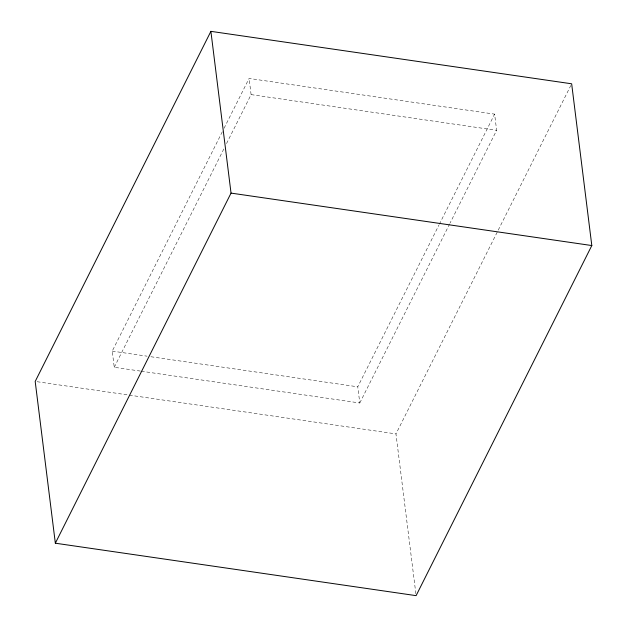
<?xml version="1.0" encoding="UTF-8"?>
<svg xmlns="http://www.w3.org/2000/svg" width="627" height="627" viewBox="0 0 627 627"><rect width="100%" height="100%" fill="white"/><g stroke="black" fill="none" stroke-linecap="round" stroke-linejoin="round"><path stroke-width="0.47" stroke-dasharray="3.13 2.35" d="M140.354 371.082L114.255 367.289L112.241 351.112L222.326 131.748M224.082 128.253L249.084 78.438L494.617 114.138L496.631 130.314L450.139 222.953M114.255 367.289L224.341 147.925M226.535 143.552L251.098 94.614L249.084 78.438M141.318 371.223L359.788 402.989L357.766 386.812L438.908 225.132M439.347 224.254L494.617 114.138M359.788 402.989L449.7 223.823M415.866 593.714L395.966 433.9L570.782 85.554M251.098 94.614L496.631 130.314M112.241 351.112L147.039 356.175M150.903 356.739L357.766 386.812M37.126 381.725L395.966 433.9"/><path stroke-width="0.94" d="M210.891 31.35L35.19 381.451L55.341 543.201L416.109 595.65L591.81 245.549L571.659 83.799L210.891 31.35L231.034 193.1L55.341 543.201M231.034 193.1L591.81 245.549"/></g></svg>
